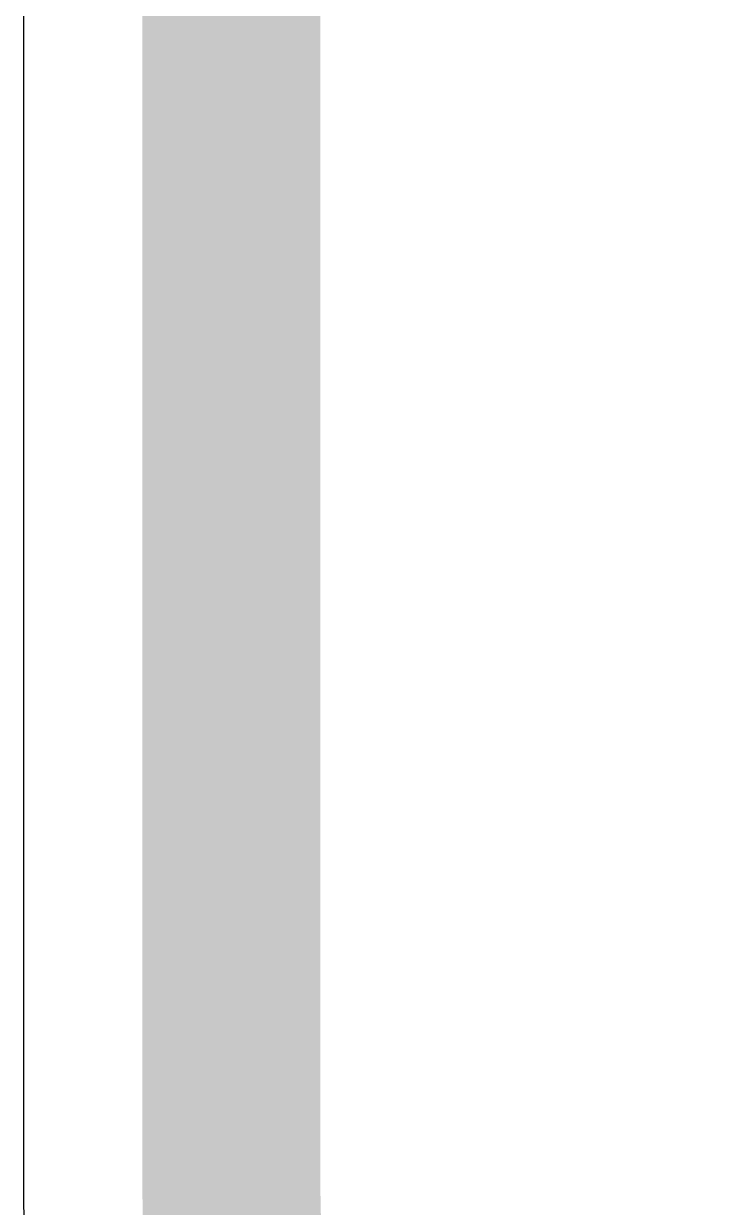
# Model space of a CAD drawing. Extents: x 126 to 246, y 142 to 261.
# Drawn here: x 126.44 to 133.42, y 170.54 to 182.5 of the extents above; entities that cross this region are included whole.
import ezdxf

# ---------------------------------------------------------------- set-up
doc = ezdxf.new("R2010")
doc.units = 0
doc.layers.add('green', color=98, linetype='CONTINUOUS')
doc.layers.add('L35', color=3, linetype='CONTINUOUS')

msp = doc.modelspace()

# ---------------------------------------------------------------- hatches: boundary and pattern name
at = {"layer": 'green'}
h = msp.add_hatch(color=256, dxfattribs=at)
edge = h.paths.add_edge_path(flags=16)
edge.add_line((129.444, 170.7), (129.444, 250.7))
edge.add_arc((136.444, 250.7), 7, 90, 180, ccw=False)
edge.add_line((136.444, 257.7), (236.444, 257.7))
edge.add_arc((236.444, 250.7), 7, 0, 90, ccw=False)
edge.add_line((243.444, 250.7), (243.444, 170.7))
edge.add_arc((236.444, 170.7), 7, 270, 360, ccw=False)
edge.add_line((236.444, 163.7), (136.444, 163.7))
edge.add_arc((136.444, 170.7), 7, 180, 270, ccw=False)
edge = h.paths.add_edge_path()
edge.add_line((127.644, 170.7), (127.644, 250.7))
edge.add_arc((136.444, 250.7), 8.8, 90, 180, ccw=False)
edge.add_line((136.444, 259.5), (236.444, 259.5))
edge.add_arc((236.444, 250.7), 8.8, 0, 90, ccw=False)
edge.add_line((245.244, 250.7), (245.244, 170.7))
edge.add_arc((236.444, 170.7), 8.8, 270, 360, ccw=False)
edge.add_line((236.444, 161.9), (136.444, 161.9))
edge.add_arc((136.444, 170.7), 8.8, 180, 270, ccw=False)

# ---------------------------------------------------------------- linework, layer by layer
at = {"layer": 'L35'}
msp.add_lwpolyline([(126.444, 170.7), (126.444, 250.7, -0.414214), (136.444, 260.7), (236.444, 260.7, -0.414214), (246.444, 250.7), (246.444, 170.7, -0.414214), (236.444, 160.7), (136.444, 160.7, -0.414214)], format="xyb", close=True, dxfattribs=at)

doc.saveas('drawing.dxf')
